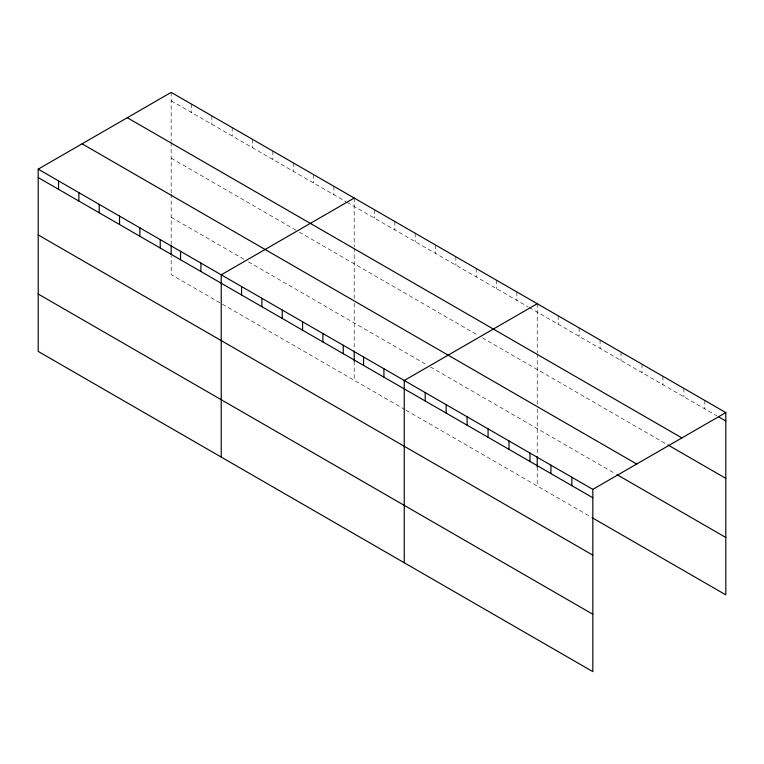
<?xml version="1.0" encoding="UTF-8"?>
<svg xmlns="http://www.w3.org/2000/svg" width="764" height="764" viewBox="0 0 764 764"><rect width="100%" height="100%" fill="white"/><g stroke="black" fill="none" stroke-linecap="round" stroke-linejoin="round"><path stroke-width="0.57" stroke-dasharray="3.82 2.86" d="M171.174 92.377L171.174 141.283M171.174 100.791L346.063 201.763M347.085 202.345L528.077 306.841M529.089 307.424L716.823 415.817M171.174 158.158L298.275 231.54M299.297 232.122L478.254 335.444M482.323 337.793L666.934 444.381M171.174 217.262L244.385 259.531M248.453 261.88L426.398 364.619M430.466 366.968L615.049 473.537M405.044 409.657L171.174 274.639L171.174 255.51M406.056 410.249L591.107 517.085M704.847 400.498L704.847 408.902M683.895 388.398L683.895 396.803M662.942 376.299L662.942 384.703M641.989 364.208L641.989 372.612M621.036 352.108L621.036 360.512M600.084 340.009L600.084 348.413M579.131 327.918L579.131 336.322M558.178 315.818L558.178 324.222M537.226 303.719L537.226 352.624M537.226 353.751L537.226 405.426M537.226 408.902L537.226 455.602M537.226 466.852L537.226 485.971M516.894 291.982L516.894 300.386M496.552 280.235L496.552 288.639M476.22 268.498L476.22 276.902M455.879 256.752L455.879 265.165M435.547 245.015L435.547 253.419M415.205 233.278L415.205 241.682M394.873 221.531L394.873 229.935M374.541 209.794L374.541 218.198M354.2 198.048L354.2 246.953M354.2 248.08L354.2 298.6M354.2 303.232L354.2 349.931M354.2 361.181L354.2 380.31M333.868 186.311L333.868 194.715M313.526 174.564L313.526 182.978M293.195 162.827L293.195 171.232M272.853 151.091L272.853 159.495M252.521 139.344L252.521 147.748M232.18 127.607L232.18 136.011M211.848 115.861L211.848 124.265M191.516 104.124L191.516 112.528M171.174 142.41L171.174 192.929M171.174 194.085L171.174 244.26"/><path stroke-width="1.15" d="M38.2 169.15L592.826 489.361L592.826 671.623L38.2 351.411L38.2 169.15L171.174 92.377L725.8 412.589L725.8 594.85L592.1 517.658M354.2 198.048L221.226 274.82L221.226 457.082M537.226 303.719L404.252 380.491L404.252 562.743M592.826 489.361L725.8 412.589M718.819 416.963L725.8 420.993M127.292 117.713L681.918 437.925M667.927 444.954L725.8 478.369M82.082 143.823L636.708 464.025M617.045 474.683L725.8 537.474M38.2 177.563L592.826 497.765M38.2 234.93L592.826 555.141M38.2 294.035L592.826 614.246M571.873 477.271L571.873 485.675M550.92 465.171L550.92 473.575M537.226 456.729L537.226 466.852M529.968 453.071L529.968 461.475M509.015 440.981L509.015 449.385M488.062 428.881L488.062 437.285M467.11 416.781L467.11 425.185M446.157 404.681L446.157 413.095M425.204 392.591L425.204 400.995M383.92 368.754L383.92 377.158M363.578 357.008L363.578 365.412M354.2 351.058L354.2 361.181M343.246 345.271L343.246 353.675M322.905 333.524L322.905 341.938M302.573 321.787L302.573 330.191M282.231 310.05L282.231 318.454M261.899 298.304L261.899 306.708M241.567 286.567L241.567 294.971M200.894 263.083L200.894 271.487M180.552 251.337L180.552 259.75M171.174 245.387L171.174 254.383M160.22 239.6L160.22 248.004M139.879 227.863L139.879 236.267M119.547 216.117L119.547 224.52M99.205 204.38L99.205 212.784M78.873 192.633L78.873 201.037M58.532 180.896L58.532 189.3"/></g></svg>
